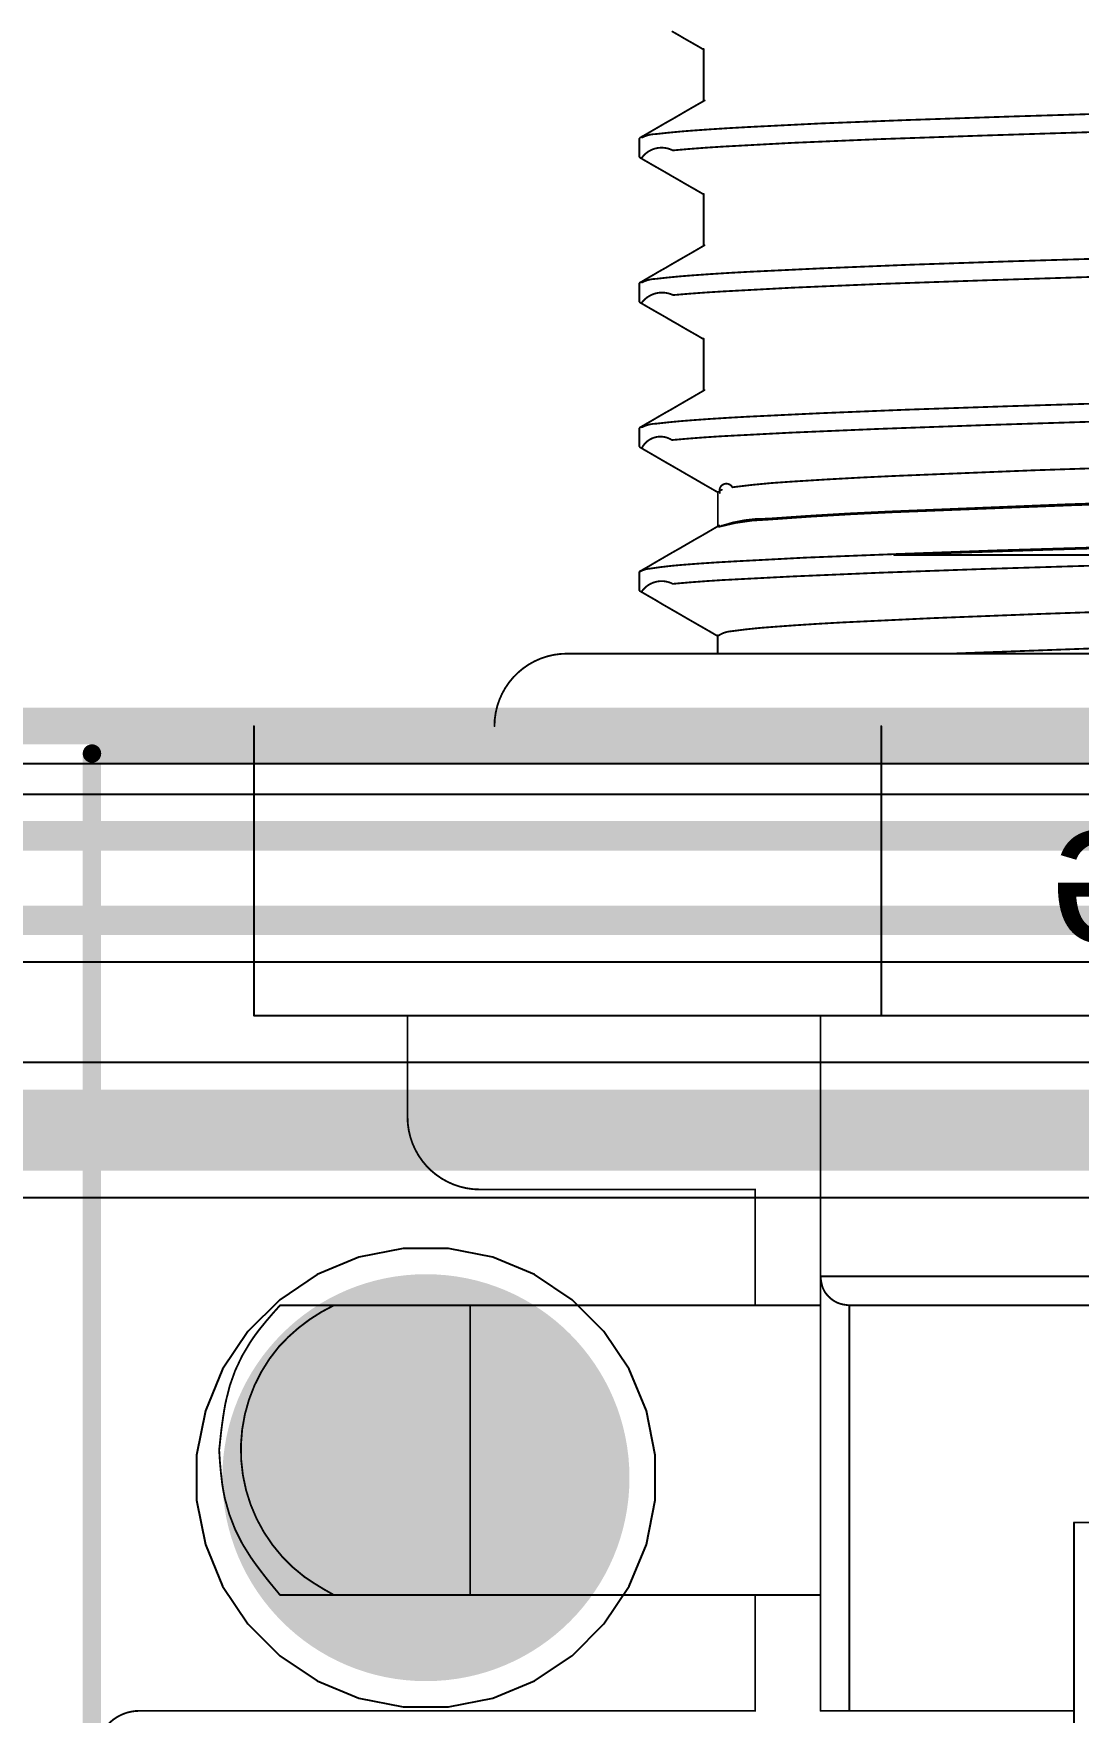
# Model space of a CAD drawing. Header units: inches. Extents: x 90 to 149.8, y 48.7 to 115.2.
# Drawn here: x 108.26 to 115.47, y 92.02 to 103.61 of the extents above; entities that cross this region are included whole.
import ezdxf

# ---------------------------------------------------------------- set-up
doc = ezdxf.new("R2010")
doc.units = ezdxf.units.IN
for name, color, linetype in [('Board_Outline', 56, 'Continuous'), ('Bottom Layer', 5, 'Continuous'), ('Bottom Solder', 6, 'Continuous'), ('Layer 1', 16, 'Continuous'), ('Layer 2', 76, 'Continuous'), ('Mechanical 2', 216, 'Continuous'), ('Pad Holes', 156, 'Continuous'), ('Top Layer', 1, 'Continuous'), ('Top Overlay', 2, 'Continuous'), ('Top Solder', 216, 'Continuous')]:
    doc.layers.add(name, color=color, linetype=linetype)
doc.styles.add('Arial', font='', dxfattribs={"height": 0.2})
doc.styles.get('Arial').set_extended_font_data('Arial')

msp = doc.modelspace()

# ---------------------------------------------------------------- hatches: boundary and pattern name
at = {"layer": 'Bottom Solder'}
h = msp.add_hatch(color=6, dxfattribs=at)
edge = h.paths.add_edge_path()
edge.add_arc((110.966, 93.637), 0.102, 0, 360)
at = {"layer": 'Pad Holes'}
h = msp.add_hatch(color=7, dxfattribs=at)
edge = h.paths.add_edge_path()
edge.add_arc((110.966, 93.637), 1.405, 0, 360)
at = {"layer": 'Top Solder'}
h = msp.add_hatch(color=216, dxfattribs=at)
edge = h.paths.add_edge_path()
edge.add_arc((110.966, 93.637), 0.102, 0, 360)

# ---------------------------------------------------------------- linework, layer by layer
at = {"layer": 'Board_Outline', "const_width": 0.254}
msp.add_lwpolyline([(95.939, 98.827), (140.939, 98.827)], dxfattribs=at)
at = {"layer": 'Bottom Layer'}
for p, q in [((96.198, 98.568), (127.733, 98.568)), ((110.81, 95.219), (110.504, 95.159)), ((111.121, 95.219), (110.81, 95.219)), ((111.427, 95.159), (111.121, 95.219)), ((110.504, 95.159), (110.216, 95.039)), ((111.715, 95.039), (111.427, 95.159)), ((110.216, 95.039), (109.957, 94.866)), ((111.975, 94.866), (111.715, 95.039)), ((109.957, 94.866), (109.736, 94.646)), ((112.195, 94.646), (111.975, 94.866)), ((109.736, 94.646), (109.563, 94.386)), ((112.368, 94.386), (112.195, 94.646)), ((109.563, 94.386), (109.444, 94.098)), ((112.488, 94.098), (112.368, 94.386)), ((109.444, 94.098), (109.383, 93.792)), ((112.548, 93.792), (112.488, 94.098)), ((109.383, 93.792), (109.383, 93.481)), ((112.548, 93.481), (112.548, 93.792)), ((109.383, 93.481), (109.444, 93.175)), ((112.488, 93.175), (112.548, 93.481)), ((109.444, 93.175), (109.563, 92.887)), ((112.368, 92.887), (112.488, 93.175)), ((109.563, 92.887), (109.736, 92.628)), ((112.195, 92.628), (112.368, 92.887)), ((109.736, 92.628), (109.957, 92.407)), ((111.975, 92.407), (112.195, 92.628)), ((109.957, 92.407), (110.216, 92.234)), ((111.715, 92.234), (111.975, 92.407)), ((110.216, 92.234), (110.504, 92.115)), ((111.427, 92.115), (111.715, 92.234)), ((110.504, 92.115), (110.81, 92.054)), ((110.81, 92.054), (111.121, 92.054)), ((111.121, 92.054), (111.427, 92.115))]:
    msp.add_line(p, q, dxfattribs=at)
at = {"layer": 'Layer 1'}
for p, q in [((96.198, 98.568), (128.281, 98.568)), ((121.437, 98.354), (98.298, 98.354)), ((98.518, 97.2), (120.786, 97.2)), ((110.81, 95.219), (110.504, 95.159)), ((111.121, 95.219), (110.81, 95.219)), ((111.427, 95.159), (111.121, 95.219)), ((110.504, 95.159), (110.216, 95.039)), ((111.715, 95.039), (111.427, 95.159)), ((110.216, 95.039), (109.957, 94.866)), ((111.975, 94.866), (111.715, 95.039)), ((109.957, 94.866), (109.736, 94.646)), ((112.195, 94.646), (111.975, 94.866)), ((109.736, 94.646), (109.563, 94.386)), ((112.368, 94.386), (112.195, 94.646)), ((109.563, 94.386), (109.444, 94.098)), ((112.488, 94.098), (112.368, 94.386)), ((109.444, 94.098), (109.383, 93.792)), ((112.548, 93.792), (112.488, 94.098)), ((109.383, 93.792), (109.383, 93.481)), ((112.548, 93.481), (112.548, 93.792)), ((109.383, 93.481), (109.444, 93.175)), ((112.488, 93.175), (112.548, 93.481)), ((109.444, 93.175), (109.563, 92.887)), ((112.368, 92.887), (112.488, 93.175)), ((109.563, 92.887), (109.736, 92.628)), ((112.195, 92.628), (112.368, 92.887)), ((109.736, 92.628), (109.957, 92.407)), ((111.975, 92.407), (112.195, 92.628)), ((109.957, 92.407), (110.216, 92.234)), ((111.715, 92.234), (111.975, 92.407)), ((110.216, 92.234), (110.504, 92.115)), ((111.427, 92.115), (111.715, 92.234)), ((110.504, 92.115), (110.81, 92.054)), ((110.81, 92.054), (111.121, 92.054)), ((111.121, 92.054), (111.427, 92.115))]:
    msp.add_line(p, q, dxfattribs=at)
at = {"layer": 'Layer 1', "const_width": 0.203}
for points in [[(98.298, 98.069), (121.437, 98.069)], [(98.4, 97.485), (120.904, 97.485)]]:
    msp.add_lwpolyline(points, dxfattribs=at)
at = {"layer": 'Layer 2'}
for p, q in [((96.198, 98.568), (140.68, 98.568)), ((126.975, 96.504), (103.009, 96.504)), ((100.726, 95.571), (126.782, 95.571)), ((110.81, 95.219), (110.504, 95.159)), ((111.121, 95.219), (110.81, 95.219)), ((111.427, 95.159), (111.121, 95.219)), ((110.504, 95.159), (110.216, 95.039)), ((111.715, 95.039), (111.427, 95.159)), ((110.216, 95.039), (109.957, 94.866)), ((111.975, 94.866), (111.715, 95.039)), ((109.957, 94.866), (109.736, 94.646)), ((112.195, 94.646), (111.975, 94.866)), ((109.736, 94.646), (109.563, 94.386)), ((112.368, 94.386), (112.195, 94.646)), ((109.563, 94.386), (109.444, 94.098)), ((112.488, 94.098), (112.368, 94.386)), ((109.444, 94.098), (109.383, 93.792)), ((112.548, 93.792), (112.488, 94.098)), ((109.383, 93.792), (109.383, 93.481)), ((112.548, 93.481), (112.548, 93.792)), ((109.383, 93.481), (109.444, 93.175)), ((112.488, 93.175), (112.548, 93.481)), ((109.444, 93.175), (109.563, 92.887)), ((112.368, 92.887), (112.488, 93.175)), ((109.563, 92.887), (109.736, 92.628)), ((112.195, 92.628), (112.368, 92.887)), ((109.736, 92.628), (109.957, 92.407)), ((111.975, 92.407), (112.195, 92.628)), ((109.957, 92.407), (110.216, 92.234)), ((111.715, 92.234), (111.975, 92.407)), ((110.216, 92.234), (110.504, 92.115)), ((111.427, 92.115), (111.715, 92.234)), ((110.504, 92.115), (110.81, 92.054)), ((110.81, 92.054), (111.121, 92.054)), ((111.121, 92.054), (111.427, 92.115))]:
    msp.add_line(p, q, dxfattribs=at)
at = {"layer": 'Layer 2', "const_width": 0.559}
msp.add_lwpolyline([(100.533, 96.037), (126.975, 96.037)], dxfattribs=at)
at = {"layer": 'Mechanical 2', "const_width": 0.0127}
for points in [[(112.663, 103.625), (112.707, 103.6)], [(112.707, 103.6), (112.751, 103.574)], [(112.751, 103.574), (112.795, 103.549)], [(112.795, 103.549), (112.839, 103.524)], [(112.839, 103.524), (112.883, 103.498)], [(112.883, 103.143), (112.883, 103.502)], [(112.712, 103.044), (112.756, 103.07)], [(112.756, 103.07), (112.801, 103.096)], [(112.801, 103.096), (112.89, 103.147)], [(115.005, 103.036), (115.792, 103.06)], [(112.489, 102.915), (112.533, 102.941)], [(112.533, 102.941), (112.578, 102.967)], [(112.578, 102.967), (112.622, 102.993)], [(112.622, 102.993), (112.667, 103.018)], [(112.667, 103.018), (112.712, 103.044)], [(113.186, 102.963), (113.687, 102.988)], [(113.687, 102.988), (114.298, 103.012)], [(114.298, 103.012), (115.005, 103.036)], [(112.439, 102.758), (112.439, 102.883)], [(112.444, 102.89), (112.489, 102.915)], [(113.011, 102.828), (113.493, 102.854)], [(113.493, 102.854), (114.103, 102.88)], [(114.103, 102.88), (114.827, 102.905)], [(114.827, 102.905), (115.644, 102.931)], [(112.443, 102.752), (112.531, 102.701)], [(112.531, 102.701), (112.575, 102.676)], [(112.575, 102.676), (112.619, 102.651)], [(112.619, 102.651), (112.663, 102.625)], [(112.663, 102.625), (112.707, 102.6)], [(112.707, 102.6), (112.751, 102.574)], [(112.751, 102.574), (112.795, 102.549)], [(112.795, 102.549), (112.839, 102.524)], [(112.839, 102.524), (112.883, 102.498)], [(112.883, 102.143), (112.883, 102.502)], [(112.8, 102.095), (112.889, 102.147)], [(112.622, 101.992), (112.666, 102.018)], [(112.666, 102.018), (112.711, 102.044)], [(112.711, 102.044), (112.756, 102.07)], [(112.756, 102.07), (112.8, 102.095)], [(113.683, 101.987), (114.294, 102.012)], [(114.294, 102.012), (115.001, 102.036)], [(115.001, 102.036), (115.788, 102.06)], [(112.444, 101.889), (112.488, 101.915)], [(112.488, 101.915), (112.533, 101.941)], [(112.533, 101.941), (112.577, 101.967)], [(112.577, 101.967), (112.622, 101.992)], [(113.182, 101.963), (113.683, 101.987)], [(114.106, 101.88), (114.829, 101.905)], [(114.829, 101.905), (115.646, 101.931)], [(112.439, 101.758), (112.439, 101.883)], [(113.013, 101.828), (113.495, 101.854)], [(113.495, 101.854), (114.106, 101.88)], [(112.443, 101.752), (112.531, 101.701)], [(112.531, 101.701), (112.575, 101.676)], [(112.575, 101.676), (112.619, 101.651)], [(112.619, 101.651), (112.663, 101.625)], [(112.663, 101.625), (112.707, 101.6)], [(112.707, 101.6), (112.751, 101.574)], [(112.751, 101.574), (112.795, 101.549)], [(112.795, 101.549), (112.839, 101.524)], [(112.839, 101.524), (112.883, 101.498)], [(112.883, 101.143), (112.883, 101.502)], [(112.755, 101.069), (112.8, 101.095)], [(112.8, 101.095), (112.889, 101.147)], [(112.532, 100.94), (112.576, 100.966)], [(112.576, 100.966), (112.621, 100.992)], [(112.621, 100.992), (112.666, 101.017)], [(112.666, 101.017), (112.71, 101.043)], [(112.71, 101.043), (112.755, 101.069)], [(113.182, 100.963), (113.683, 100.987)], [(113.683, 100.987), (114.294, 101.012)], [(114.294, 101.012), (115.001, 101.036)], [(115.001, 101.036), (115.788, 101.06)], [(112.439, 100.758), (112.439, 100.883)], [(112.442, 100.888), (112.487, 100.914)], [(112.487, 100.914), (112.532, 100.94)], [(113.003, 100.828), (113.483, 100.853)], [(113.483, 100.853), (114.094, 100.879)], [(114.094, 100.879), (114.818, 100.905)], [(114.818, 100.905), (115.637, 100.931)], [(112.445, 100.751), (112.552, 100.689)], [(112.552, 100.689), (112.605, 100.658)], [(112.605, 100.658), (112.659, 100.627)], [(112.659, 100.627), (112.713, 100.596)], [(115.16, 100.593), (116.317, 100.632)], [(112.713, 100.596), (112.766, 100.565)], [(112.766, 100.565), (112.82, 100.534)], [(112.82, 100.534), (112.873, 100.503)], [(112.873, 100.503), (112.927, 100.472)], [(114.2, 100.554), (115.16, 100.593)], [(112.927, 100.472), (112.981, 100.441)], [(112.981, 100.206), (112.981, 100.445)], [(112.995, 100.452), (113.009, 100.459)], [(115.391, 100.358), (116.913, 100.407)], [(115.43, 100.352), (116.976, 100.402)], [(114.158, 100.308), (115.391, 100.358)], [(114.175, 100.303), (115.43, 100.352)], [(112.881, 100.148), (112.99, 100.212)], [(112.661, 100.022), (112.716, 100.053)], [(112.716, 100.053), (112.771, 100.085)], [(112.771, 100.085), (112.826, 100.117)], [(112.826, 100.117), (112.881, 100.148)], [(114.196, 100.014), (114.912, 100.04)], [(114.912, 100.04), (115.715, 100.064)], [(114.914, 100.033), (115.306, 100.046)], [(115.306, 100.046), (115.717, 100.058)], [(112.442, 99.895), (112.497, 99.926)], [(112.497, 99.926), (112.551, 99.958)], [(112.551, 99.958), (112.606, 99.99)], [(112.606, 99.99), (112.661, 100.022)], [(113.093, 99.964), (113.585, 99.99)], [(113.585, 99.99), (114.196, 100.014)], [(114.198, 100.008), (114.544, 100.021)], [(114.199, 100.008), (118.437, 100.008)], [(114.544, 100.021), (114.914, 100.033)], [(114.826, 99.912), (115.644, 99.937)], [(112.439, 99.764), (112.439, 99.89)], [(113.011, 99.835), (113.492, 99.86)], [(113.492, 99.86), (114.103, 99.886)], [(114.103, 99.886), (114.826, 99.912)], [(112.443, 99.759), (112.551, 99.697)], [(112.551, 99.697), (112.604, 99.665)], [(112.604, 99.665), (112.658, 99.634)], [(112.658, 99.634), (112.712, 99.603)], [(112.712, 99.603), (112.765, 99.572)], [(114.459, 99.572), (115.228, 99.602)], [(115.228, 99.602), (116.111, 99.632)], [(112.765, 99.572), (112.819, 99.541)], [(112.819, 99.541), (112.873, 99.51)], [(112.873, 99.51), (112.927, 99.479)], [(112.927, 99.479), (112.98, 99.448)], [(113.83, 99.542), (114.459, 99.572)], [(112.98, 99.327), (112.98, 99.454)], [(114.586, 99.327), (115.591, 99.364)], [(111.939, 99.327), (124.939, 99.327)], [(109.779, 96.827), (109.779, 98.827)], [(114.109, 96.827), (114.109, 98.827)], [(109.779, 96.827), (127.099, 96.827)], [(110.839, 96.127), (110.839, 96.827)], [(113.689, 92.027), (113.689, 96.827)], [(111.339, 95.627), (113.239, 95.627)], [(113.239, 94.827), (113.239, 95.627)], [(113.689, 95.027), (123.189, 95.027)], [(109.959, 94.827), (109.985, 94.827)], [(109.985, 94.827), (110.014, 94.827)], [(110.014, 94.827), (110.049, 94.827)], [(110.049, 94.827), (110.331, 94.827)], [(110.331, 94.827), (113.689, 94.827)], [(111.271, 92.827), (111.271, 94.827)], [(113.889, 94.827), (122.989, 94.827)], [(113.889, 92.027), (113.889, 94.827)], [(109.539, 93.827), (109.551, 93.94)], [(115.439, 93.327), (121.439, 93.327)], [(115.439, 88.827), (115.439, 93.327)], [(109.889, 92.912), (109.959, 92.827)], [(109.959, 92.827), (109.967, 92.827)], [(109.967, 92.827), (109.985, 92.827)], [(109.985, 92.827), (110.049, 92.827)], [(110.049, 92.827), (110.089, 92.827)], [(110.089, 92.827), (110.133, 92.827)], [(110.133, 92.827), (110.18, 92.827)], [(110.18, 92.827), (110.229, 92.827)], [(110.229, 92.827), (110.331, 92.827)], [(110.331, 92.827), (113.689, 92.827)], [(113.239, 92.027), (113.239, 92.827)], [(108.989, 92.027), (113.239, 92.027)], [(113.689, 92.027), (115.439, 92.027)]]:
    msp.add_lwpolyline(points, dxfattribs=at)
at = {"layer": 'Mechanical 2', "const_width": 0.00635}
for points in [[(112.704, 103.6, 1), (112.71, 103.6, 1)], [(112.704, 103.6, 1), (112.71, 103.6, 1)], [(112.748, 103.574, 1), (112.754, 103.574, 1)], [(112.748, 103.574, 1), (112.754, 103.574, 1)], [(112.792, 103.549, 1), (112.798, 103.549, 1)], [(112.792, 103.549, 1), (112.798, 103.549, 1)], [(112.836, 103.524, 1), (112.842, 103.524, 1)], [(112.836, 103.524, 1), (112.842, 103.524, 1)], [(112.879, 103.502, 1), (112.886, 103.502, 1)], [(112.879, 103.498, 1), (112.886, 103.498, 1)], [(112.753, 103.07, 1), (112.759, 103.07, 1)], [(112.753, 103.07, 1), (112.759, 103.07, 1)], [(112.798, 103.096, 1), (112.804, 103.096, 1)], [(112.798, 103.096, 1), (112.804, 103.096, 1)], [(112.879, 103.143, 1), (112.886, 103.143, 1)], [(112.887, 103.147, 1), (112.893, 103.147, 1)], [(112.53, 102.941, 1), (112.537, 102.941, 1)], [(112.53, 102.941, 1), (112.537, 102.941, 1)], [(112.575, 102.967, 1), (112.581, 102.967, 1)], [(112.575, 102.967, 1), (112.581, 102.967, 1)], [(112.619, 102.993, 1), (112.626, 102.993, 1)], [(112.619, 102.993, 1), (112.626, 102.993, 1)], [(112.664, 103.018, 1), (112.67, 103.018, 1)], [(112.664, 103.018, 1), (112.67, 103.018, 1)], [(112.708, 103.044, 1), (112.715, 103.044, 1)], [(112.708, 103.044, 1), (112.715, 103.044, 1)], [(112.805, 102.939, 1), (112.811, 102.939, 1)], [(112.805, 102.939, 1), (112.811, 102.939, 1)], [(113.183, 102.963, 1), (113.19, 102.963, 1)], [(113.183, 102.963, 1), (113.19, 102.963, 1)], [(113.684, 102.988, 1), (113.691, 102.988, 1)], [(113.684, 102.988, 1), (113.691, 102.988, 1)], [(114.295, 103.012, 1), (114.302, 103.012, 1)], [(114.295, 103.012, 1), (114.302, 103.012, 1)], [(115.002, 103.036, 1), (115.008, 103.036, 1)], [(115.002, 103.036, 1), (115.008, 103.036, 1)], [(112.436, 102.883, 1), (112.442, 102.883, 1)], [(112.441, 102.89, 1), (112.447, 102.89, 1)], [(112.454, 102.891, 1), (112.461, 102.891, 1)], [(112.486, 102.915, 1), (112.492, 102.915, 1)], [(112.486, 102.915, 1), (112.492, 102.915, 1)], [(112.553, 102.915, 1), (112.559, 102.915, 1)], [(112.553, 102.915, 1), (112.559, 102.915, 1)], [(113.008, 102.828, 1), (113.014, 102.828, 1)], [(113.008, 102.828, 1), (113.014, 102.828, 1)], [(113.49, 102.854, 1), (113.496, 102.854, 1)], [(113.49, 102.854, 1), (113.496, 102.854, 1)], [(114.1, 102.88, 1), (114.106, 102.88, 1)], [(114.1, 102.88, 1), (114.106, 102.88, 1)], [(114.824, 102.905, 1), (114.83, 102.905, 1)], [(114.824, 102.905, 1), (114.83, 102.905, 1)], [(112.436, 102.758, 1), (112.442, 102.758, 1)], [(112.44, 102.752, 1), (112.447, 102.752, 1)], [(112.453, 102.751, 1), (112.46, 102.751, 1)], [(112.667, 102.802, 1), (112.673, 102.802, 1)], [(112.667, 102.802, 1), (112.673, 102.802, 1)], [(112.528, 102.701, 1), (112.534, 102.701, 1)], [(112.528, 102.701, 1), (112.534, 102.701, 1)], [(112.572, 102.676, 1), (112.578, 102.676, 1)], [(112.572, 102.676, 1), (112.578, 102.676, 1)], [(112.616, 102.651, 1), (112.622, 102.651, 1)], [(112.616, 102.651, 1), (112.622, 102.651, 1)], [(112.66, 102.625, 1), (112.666, 102.625, 1)], [(112.66, 102.625, 1), (112.666, 102.625, 1)], [(112.704, 102.6, 1), (112.71, 102.6, 1)], [(112.704, 102.6, 1), (112.71, 102.6, 1)], [(112.748, 102.574, 1), (112.754, 102.574, 1)], [(112.748, 102.574, 1), (112.754, 102.574, 1)], [(112.792, 102.549, 1), (112.798, 102.549, 1)], [(112.792, 102.549, 1), (112.798, 102.549, 1)], [(112.835, 102.524, 1), (112.842, 102.524, 1)], [(112.835, 102.524, 1), (112.842, 102.524, 1)], [(112.879, 102.502, 1), (112.886, 102.502, 1)], [(112.879, 102.498, 1), (112.886, 102.498, 1)], [(112.879, 102.143, 1), (112.886, 102.143, 1)], [(112.886, 102.147, 1), (112.892, 102.147, 1)], [(112.663, 102.018, 1), (112.67, 102.018, 1)], [(112.663, 102.018, 1), (112.67, 102.018, 1)], [(112.708, 102.044, 1), (112.714, 102.044, 1)], [(112.708, 102.044, 1), (112.714, 102.044, 1)], [(112.752, 102.07, 1), (112.759, 102.07, 1)], [(112.752, 102.07, 1), (112.759, 102.07, 1)], [(112.797, 102.095, 1), (112.803, 102.095, 1)], [(112.797, 102.095, 1), (112.803, 102.095, 1)], [(114.291, 102.012, 1), (114.297, 102.012, 1)], [(114.291, 102.012, 1), (114.297, 102.012, 1)], [(114.998, 102.036, 1), (115.004, 102.036, 1)], [(114.998, 102.036, 1), (115.004, 102.036, 1)], [(112.485, 101.915, 1), (112.491, 101.915, 1)], [(112.485, 101.915, 1), (112.491, 101.915, 1)], [(112.53, 101.941, 1), (112.536, 101.941, 1)], [(112.53, 101.941, 1), (112.536, 101.941, 1)], [(112.55, 101.915, 1), (112.557, 101.915, 1)], [(112.55, 101.915, 1), (112.557, 101.915, 1)], [(112.574, 101.967, 1), (112.58, 101.967, 1)], [(112.574, 101.967, 1), (112.58, 101.967, 1)], [(112.619, 101.992, 1), (112.625, 101.992, 1)], [(112.619, 101.992, 1), (112.625, 101.992, 1)], [(112.801, 101.939, 1), (112.807, 101.939, 1)], [(112.801, 101.939, 1), (112.807, 101.939, 1)], [(113.179, 101.963, 1), (113.185, 101.963, 1)], [(113.179, 101.963, 1), (113.185, 101.963, 1)], [(113.68, 101.987, 1), (113.686, 101.987, 1)], [(113.68, 101.987, 1), (113.686, 101.987, 1)], [(114.826, 101.905, 1), (114.832, 101.905, 1)], [(114.826, 101.905, 1), (114.832, 101.905, 1)], [(112.436, 101.883, 1), (112.442, 101.883, 1)], [(112.44, 101.889, 1), (112.447, 101.889, 1)], [(112.454, 101.89, 1), (112.46, 101.89, 1)], [(112.669, 101.803, 1), (112.675, 101.803, 1)], [(112.669, 101.803, 1), (112.675, 101.803, 1)], [(113.01, 101.828, 1), (113.016, 101.828, 1)], [(113.01, 101.828, 1), (113.016, 101.828, 1)], [(113.492, 101.854, 1), (113.498, 101.854, 1)], [(113.492, 101.854, 1), (113.498, 101.854, 1)], [(114.103, 101.88, 1), (114.109, 101.88, 1)], [(114.103, 101.88, 1), (114.109, 101.88, 1)], [(112.436, 101.758, 1), (112.442, 101.758, 1)], [(112.44, 101.752, 1), (112.446, 101.752, 1)], [(112.453, 101.751, 1), (112.459, 101.751, 1)], [(112.528, 101.701, 1), (112.534, 101.701, 1)], [(112.528, 101.701, 1), (112.534, 101.701, 1)], [(112.572, 101.676, 1), (112.578, 101.676, 1)], [(112.572, 101.676, 1), (112.578, 101.676, 1)], [(112.616, 101.651, 1), (112.622, 101.651, 1)], [(112.616, 101.651, 1), (112.622, 101.651, 1)], [(112.66, 101.625, 1), (112.666, 101.625, 1)], [(112.66, 101.625, 1), (112.666, 101.625, 1)], [(112.704, 101.6, 1), (112.71, 101.6, 1)], [(112.704, 101.6, 1), (112.71, 101.6, 1)], [(112.748, 101.574, 1), (112.754, 101.574, 1)], [(112.748, 101.574, 1), (112.754, 101.574, 1)], [(112.791, 101.549, 1), (112.798, 101.549, 1)], [(112.791, 101.549, 1), (112.798, 101.549, 1)], [(112.835, 101.524, 1), (112.842, 101.524, 1)], [(112.835, 101.524, 1), (112.842, 101.524, 1)], [(112.879, 101.502, 1), (112.886, 101.502, 1)], [(112.879, 101.498, 1), (112.886, 101.498, 1)], [(112.797, 101.095, 1), (112.803, 101.095, 1)], [(112.797, 101.095, 1), (112.803, 101.095, 1)], [(112.879, 101.143, 1), (112.886, 101.143, 1)], [(112.886, 101.147, 1), (112.892, 101.147, 1)], [(112.573, 100.966, 1), (112.579, 100.966, 1)], [(112.573, 100.966, 1), (112.579, 100.966, 1)], [(112.618, 100.992, 1), (112.624, 100.992, 1)], [(112.618, 100.992, 1), (112.624, 100.992, 1)], [(112.663, 101.017, 1), (112.669, 101.017, 1)], [(112.663, 101.017, 1), (112.669, 101.017, 1)], [(112.707, 101.043, 1), (112.714, 101.043, 1)], [(112.707, 101.043, 1), (112.714, 101.043, 1)], [(112.752, 101.069, 1), (112.758, 101.069, 1)], [(112.752, 101.069, 1), (112.758, 101.069, 1)], [(113.68, 100.987, 1), (113.686, 100.987, 1)], [(113.68, 100.987, 1), (113.686, 100.987, 1)], [(114.291, 101.012, 1), (114.297, 101.012, 1)], [(114.291, 101.012, 1), (114.297, 101.012, 1)], [(114.998, 101.036, 1), (115.005, 101.036, 1)], [(114.998, 101.036, 1), (115.005, 101.036, 1)], [(112.436, 100.883, 1), (112.442, 100.883, 1)], [(112.439, 100.888, 1), (112.445, 100.888, 1)], [(112.454, 100.89, 1), (112.46, 100.89, 1)], [(112.484, 100.914, 1), (112.49, 100.914, 1)], [(112.484, 100.914, 1), (112.49, 100.914, 1)], [(112.528, 100.94, 1), (112.535, 100.94, 1)], [(112.528, 100.94, 1), (112.535, 100.94, 1)], [(112.551, 100.915, 1), (112.557, 100.915, 1)], [(112.551, 100.915, 1), (112.557, 100.915, 1)], [(112.801, 100.939, 1), (112.808, 100.939, 1)], [(112.801, 100.939, 1), (112.808, 100.939, 1)], [(113.179, 100.963, 1), (113.186, 100.963, 1)], [(113.179, 100.963, 1), (113.186, 100.963, 1)], [(113.48, 100.853, 1), (113.487, 100.853, 1)], [(113.48, 100.853, 1), (113.487, 100.853, 1)], [(114.091, 100.879, 1), (114.097, 100.879, 1)], [(114.091, 100.879, 1), (114.097, 100.879, 1)], [(114.815, 100.905, 1), (114.821, 100.905, 1)], [(114.815, 100.905, 1), (114.821, 100.905, 1)], [(112.436, 100.758, 1), (112.442, 100.758, 1)], [(112.441, 100.751, 1), (112.448, 100.751, 1)], [(112.455, 100.75, 1), (112.461, 100.75, 1)], [(112.661, 100.802, 1), (112.667, 100.802, 1)], [(112.661, 100.802, 1), (112.667, 100.802, 1)], [(113, 100.828, 1), (113.006, 100.828, 1)], [(113, 100.828, 1), (113.006, 100.828, 1)], [(112.549, 100.689, 1), (112.555, 100.689, 1)], [(112.549, 100.689, 1), (112.555, 100.689, 1)], [(112.602, 100.658, 1), (112.609, 100.658, 1)], [(112.602, 100.658, 1), (112.609, 100.658, 1)], [(112.656, 100.627, 1), (112.662, 100.627, 1)], [(112.656, 100.627, 1), (112.662, 100.627, 1)], [(112.709, 100.596, 1), (112.716, 100.596, 1)], [(112.709, 100.596, 1), (112.716, 100.596, 1)], [(112.763, 100.565, 1), (112.769, 100.565, 1)], [(112.763, 100.565, 1), (112.769, 100.565, 1)], [(112.817, 100.534, 1), (112.823, 100.534, 1)], [(112.817, 100.534, 1), (112.823, 100.534, 1)], [(112.87, 100.503, 1), (112.877, 100.503, 1)], [(112.87, 100.503, 1), (112.877, 100.503, 1)], [(113.489, 100.515, 1), (113.496, 100.515, 1)], [(113.489, 100.515, 1), (113.496, 100.515, 1)], [(114.197, 100.554, 1), (114.203, 100.554, 1)], [(114.197, 100.554, 1), (114.203, 100.554, 1)], [(115.157, 100.593, 1), (115.163, 100.593, 1)], [(115.157, 100.593, 1), (115.163, 100.593, 1)], [(112.924, 100.472, 1), (112.93, 100.472, 1)], [(112.924, 100.472, 1), (112.93, 100.472, 1)], [(112.978, 100.445, 1), (112.984, 100.445, 1)], [(112.978, 100.441, 1), (112.984, 100.441, 1)], [(112.991, 100.437, 1), (112.998, 100.437, 1)], [(112.992, 100.452, 1), (112.998, 100.452, 1)], [(113.006, 100.459, 1), (113.012, 100.459, 1)], [(113.077, 100.476, 1), (113.084, 100.476, 1)], [(113.077, 100.476, 1), (113.084, 100.476, 1)], [(114.155, 100.308, 1), (114.161, 100.308, 1)], [(114.155, 100.308, 1), (114.161, 100.308, 1)], [(114.172, 100.303, 1), (114.178, 100.303, 1)], [(114.172, 100.303, 1), (114.178, 100.303, 1)], [(115.388, 100.358, 1), (115.394, 100.358, 1)], [(115.388, 100.358, 1), (115.394, 100.358, 1)], [(115.427, 100.352, 1), (115.433, 100.352, 1)], [(115.427, 100.352, 1), (115.433, 100.352, 1)], [(112.978, 100.206, 1), (112.984, 100.206, 1)], [(112.985, 100.203, 1), (112.991, 100.203, 1)], [(112.987, 100.212, 1), (112.994, 100.212, 1)], [(113.004, 100.21, 1), (113.011, 100.21, 1)], [(113.326, 100.259, 1), (113.333, 100.259, 1)], [(113.326, 100.259, 1), (113.333, 100.259, 1)], [(113.33, 100.253, 1), (113.336, 100.253, 1)], [(113.33, 100.253, 1), (113.336, 100.253, 1)], [(112.713, 100.053, 1), (112.719, 100.053, 1)], [(112.713, 100.053, 1), (112.719, 100.053, 1)], [(112.768, 100.085, 1), (112.774, 100.085, 1)], [(112.768, 100.085, 1), (112.774, 100.085, 1)], [(112.823, 100.117, 1), (112.829, 100.117, 1)], [(112.823, 100.117, 1), (112.829, 100.117, 1)], [(112.878, 100.148, 1), (112.884, 100.148, 1)], [(112.878, 100.148, 1), (112.884, 100.148, 1)], [(114.909, 100.04, 1), (114.915, 100.04, 1)], [(114.909, 100.04, 1), (114.915, 100.04, 1)], [(115.303, 100.046, 1), (115.309, 100.046, 1)], [(115.303, 100.046, 1), (115.309, 100.046, 1)], [(112.493, 99.926, 1), (112.5, 99.926, 1)], [(112.493, 99.926, 1), (112.5, 99.926, 1)], [(112.548, 99.958, 1), (112.555, 99.958, 1)], [(112.548, 99.958, 1), (112.555, 99.958, 1)], [(112.603, 99.99, 1), (112.61, 99.99, 1)], [(112.603, 99.99, 1), (112.61, 99.99, 1)], [(112.658, 100.022, 1), (112.664, 100.022, 1)], [(112.658, 100.022, 1), (112.664, 100.022, 1)], [(112.73, 99.94, 1), (112.736, 99.94, 1)], [(112.73, 99.94, 1), (112.736, 99.94, 1)], [(113.09, 99.964, 1), (113.096, 99.964, 1)], [(113.09, 99.964, 1), (113.096, 99.964, 1)], [(113.582, 99.99, 1), (113.588, 99.99, 1)], [(113.582, 99.99, 1), (113.588, 99.99, 1)], [(114.193, 100.014, 1), (114.2, 100.014, 1)], [(114.193, 100.014, 1), (114.2, 100.014, 1)], [(114.195, 100.008, 1), (114.202, 100.008, 1)], [(114.195, 100.008, 1), (114.202, 100.008, 1)], [(114.541, 100.021, 1), (114.547, 100.021, 1)], [(114.541, 100.021, 1), (114.547, 100.021, 1)], [(114.911, 100.033, 1), (114.917, 100.033, 1)], [(114.911, 100.033, 1), (114.917, 100.033, 1)], [(112.436, 99.89, 1), (112.442, 99.89, 1)], [(112.436, 99.89, 1), (112.442, 99.89, 1)], [(112.439, 99.895, 1), (112.445, 99.895, 1)], [(112.509, 99.914, 1), (112.515, 99.914, 1)], [(112.509, 99.914, 1), (112.515, 99.914, 1)], [(112.667, 99.809, 1), (112.673, 99.809, 1)], [(112.667, 99.809, 1), (112.673, 99.809, 1)], [(113.008, 99.835, 1), (113.014, 99.835, 1)], [(113.008, 99.835, 1), (113.014, 99.835, 1)], [(113.489, 99.86, 1), (113.496, 99.86, 1)], [(113.489, 99.86, 1), (113.496, 99.86, 1)], [(114.1, 99.886, 1), (114.106, 99.886, 1)], [(114.1, 99.886, 1), (114.106, 99.886, 1)], [(114.823, 99.912, 1), (114.83, 99.912, 1)], [(114.823, 99.912, 1), (114.83, 99.912, 1)], [(112.436, 99.764, 1), (112.442, 99.764, 1)], [(112.44, 99.759, 1), (112.446, 99.759, 1)], [(112.453, 99.757, 1), (112.46, 99.757, 1)], [(112.547, 99.697, 1), (112.554, 99.697, 1)], [(112.547, 99.697, 1), (112.554, 99.697, 1)], [(112.601, 99.665, 1), (112.607, 99.665, 1)], [(112.601, 99.665, 1), (112.607, 99.665, 1)], [(112.655, 99.634, 1), (112.661, 99.634, 1)], [(112.655, 99.634, 1), (112.661, 99.634, 1)], [(112.709, 99.603, 1), (112.715, 99.603, 1)], [(112.709, 99.603, 1), (112.715, 99.603, 1)], [(115.225, 99.602, 1), (115.231, 99.602, 1)], [(115.225, 99.602, 1), (115.231, 99.602, 1)], [(112.762, 99.572, 1), (112.769, 99.572, 1)], [(112.762, 99.572, 1), (112.769, 99.572, 1)], [(112.816, 99.541, 1), (112.822, 99.541, 1)], [(112.816, 99.541, 1), (112.822, 99.541, 1)], [(112.87, 99.51, 1), (112.876, 99.51, 1)], [(112.87, 99.51, 1), (112.876, 99.51, 1)], [(112.923, 99.479, 1), (112.93, 99.479, 1)], [(112.923, 99.479, 1), (112.93, 99.479, 1)], [(113.073, 99.482, 1), (113.079, 99.482, 1)], [(113.073, 99.482, 1), (113.079, 99.482, 1)], [(113.361, 99.512, 1), (113.368, 99.512, 1)], [(113.361, 99.512, 1), (113.368, 99.512, 1)], [(113.826, 99.542, 1), (113.833, 99.542, 1)], [(113.826, 99.542, 1), (113.833, 99.542, 1)], [(114.456, 99.572, 1), (114.462, 99.572, 1)], [(114.456, 99.572, 1), (114.462, 99.572, 1)], [(112.977, 99.454, 1), (112.984, 99.454, 1)], [(112.977, 99.448, 1), (112.984, 99.448, 1)], [(112.983, 99.452, 1), (112.99, 99.452, 1)], [(111.936, 99.327, 1), (111.942, 99.327, 1)], [(111.936, 99.327, 1), (111.942, 99.327, 1)], [(112.977, 99.327, 1), (112.984, 99.327, 1)], [(114.582, 99.327, 1), (114.589, 99.327, 1)], [(109.776, 98.827, 1), (109.782, 98.827, 1)], [(111.436, 98.827, 1), (111.442, 98.827, 1)], [(114.106, 98.827, 1), (114.112, 98.827, 1)], [(109.776, 96.827, 1), (109.782, 96.827, 1)], [(109.776, 96.827, 1), (109.782, 96.827, 1)], [(110.836, 96.827, 1), (110.842, 96.827, 1)], [(113.686, 96.827, 1), (113.692, 96.827, 1)], [(114.106, 96.827, 1), (114.112, 96.827, 1)], [(110.836, 96.127, 1), (110.842, 96.127, 1)], [(110.836, 96.127, 1), (110.842, 96.127, 1)], [(111.336, 95.627, 1), (111.342, 95.627, 1)], [(111.336, 95.627, 1), (111.342, 95.627, 1)], [(113.236, 95.627, 1), (113.242, 95.627, 1)], [(113.236, 95.627, 1), (113.242, 95.627, 1)], [(113.686, 95.027, 1), (113.692, 95.027, 1)], [(113.686, 95.027, 1), (113.692, 95.027, 1)], [(113.697, 94.962, 1), (113.704, 94.962, 1)], [(113.697, 94.962, 1), (113.704, 94.962, 1)], [(109.956, 94.827, 1), (109.962, 94.827, 1)], [(109.956, 94.827, 1), (109.962, 94.827, 1)], [(109.982, 94.827, 1), (109.988, 94.827, 1)], [(109.982, 94.827, 1), (109.988, 94.827, 1)], [(110.011, 94.827, 1), (110.017, 94.827, 1)], [(110.011, 94.827, 1), (110.017, 94.827, 1)], [(110.046, 94.827, 1), (110.052, 94.827, 1)], [(110.046, 94.827, 1), (110.052, 94.827, 1)], [(110.328, 94.827, 1), (110.334, 94.827, 1)], [(110.328, 94.827, 1), (110.334, 94.827, 1)], [(110.328, 94.827, 1), (110.334, 94.827, 1)], [(111.268, 94.827, 1), (111.274, 94.827, 1)], [(113.236, 94.827, 1), (113.242, 94.827, 1)], [(113.686, 94.827, 1), (113.692, 94.827, 1)], [(113.709, 94.933, 1), (113.715, 94.933, 1)], [(113.709, 94.933, 1), (113.715, 94.933, 1)], [(113.726, 94.906, 1), (113.733, 94.906, 1)], [(113.726, 94.906, 1), (113.733, 94.906, 1)], [(113.748, 94.882, 1), (113.754, 94.882, 1)], [(113.748, 94.882, 1), (113.754, 94.882, 1)], [(113.798, 94.847, 1), (113.805, 94.847, 1)], [(113.798, 94.847, 1), (113.805, 94.847, 1)], [(113.856, 94.831, 1), (113.862, 94.831, 1)], [(113.856, 94.831, 1), (113.862, 94.831, 1)], [(113.886, 94.827, 1), (113.892, 94.827, 1)], [(113.886, 94.827, 1), (113.892, 94.827, 1)], [(113.886, 94.827, 1), (113.892, 94.827, 1)], [(109.815, 94.662, 1), (109.821, 94.662, 1)], [(109.815, 94.662, 1), (109.821, 94.662, 1)], [(109.751, 94.573, 1), (109.757, 94.573, 1)], [(109.751, 94.573, 1), (109.757, 94.573, 1)], [(109.947, 94.54, 1), (109.954, 94.54, 1)], [(109.947, 94.54, 1), (109.954, 94.54, 1)], [(109.582, 94.164, 1), (109.589, 94.164, 1)], [(109.582, 94.164, 1), (109.589, 94.164, 1)], [(109.562, 94.053, 1), (109.569, 94.053, 1)], [(109.562, 94.053, 1), (109.569, 94.053, 1)], [(109.548, 93.94, 1), (109.554, 93.94, 1)], [(109.548, 93.94, 1), (109.554, 93.94, 1)], [(109.536, 93.827, 1), (109.542, 93.827, 1)], [(109.536, 93.827, 1), (109.542, 93.827, 1)], [(109.556, 93.602, 1), (109.562, 93.602, 1)], [(109.556, 93.602, 1), (109.562, 93.602, 1)], [(109.576, 93.491, 1), (109.582, 93.491, 1)], [(109.576, 93.491, 1), (109.582, 93.491, 1)], [(115.436, 93.327, 1), (115.442, 93.327, 1)], [(115.436, 93.327, 1), (115.442, 93.327, 1)], [(109.755, 93.086, 1), (109.761, 93.086, 1)], [(109.755, 93.086, 1), (109.761, 93.086, 1)], [(109.818, 92.998, 1), (109.825, 92.998, 1)], [(109.818, 92.998, 1), (109.825, 92.998, 1)], [(109.886, 92.912, 1), (109.893, 92.912, 1)], [(109.886, 92.912, 1), (109.893, 92.912, 1)], [(110.125, 92.951, 1), (110.132, 92.951, 1)], [(110.125, 92.951, 1), (110.132, 92.951, 1)], [(109.956, 92.827, 1), (109.962, 92.827, 1)], [(109.956, 92.827, 1), (109.962, 92.827, 1)], [(109.964, 92.827, 1), (109.971, 92.827, 1)], [(109.964, 92.827, 1), (109.971, 92.827, 1)], [(109.982, 92.827, 1), (109.988, 92.827, 1)], [(109.982, 92.827, 1), (109.988, 92.827, 1)], [(110.046, 92.827, 1), (110.053, 92.827, 1)], [(110.046, 92.827, 1), (110.053, 92.827, 1)], [(110.086, 92.827, 1), (110.093, 92.827, 1)], [(110.086, 92.827, 1), (110.093, 92.827, 1)], [(110.13, 92.827, 1), (110.137, 92.827, 1)], [(110.13, 92.827, 1), (110.137, 92.827, 1)], [(110.177, 92.827, 1), (110.183, 92.827, 1)], [(110.177, 92.827, 1), (110.183, 92.827, 1)], [(110.226, 92.827, 1), (110.232, 92.827, 1)], [(110.226, 92.827, 1), (110.232, 92.827, 1)], [(110.328, 92.827, 1), (110.334, 92.827, 1)], [(110.328, 92.827, 1), (110.334, 92.827, 1)], [(110.328, 92.827, 1), (110.334, 92.827, 1)], [(111.268, 92.827, 1), (111.274, 92.827, 1)], [(113.236, 92.827, 1), (113.242, 92.827, 1)], [(113.686, 92.827, 1), (113.692, 92.827, 1)], [(108.986, 92.027, 1), (108.992, 92.027, 1)], [(108.986, 92.027, 1), (108.992, 92.027, 1)], [(113.236, 92.027, 1), (113.242, 92.027, 1)], [(113.236, 92.027, 1), (113.242, 92.027, 1)], [(113.686, 92.027, 1), (113.692, 92.027, 1)], [(113.686, 92.027, 1), (113.692, 92.027, 1)], [(113.886, 92.027, 1), (113.892, 92.027, 1)], [(115.436, 92.027, 1), (115.442, 92.027, 1)]]:
    msp.add_lwpolyline(points, format="xyb", close=True, dxfattribs=at)
at = {"layer": 'Mechanical 2', "const_width": 0.0127}
for points in [[(112.556, 102.915, -0.01173), (112.808, 102.939)], [(112.808, 102.939, -0.005504), (113.186, 102.963)], [(112.456, 102.751, -0.371371), (112.67, 102.802)], [(112.458, 102.891, -0.117616), (112.556, 102.915)], [(112.67, 102.802, -0.008204), (113.011, 102.828)], [(112.457, 101.89, -0.118964), (112.554, 101.915)], [(112.554, 101.915, -0.011966), (112.804, 101.939)], [(112.804, 101.939, -0.005552), (113.182, 101.963)], [(112.456, 101.751, -0.35593), (112.672, 101.803)], [(112.672, 101.803, -0.008151), (113.013, 101.828)], [(112.457, 100.89, -0.118854), (112.554, 100.915)], [(112.554, 100.915, -0.011946), (112.805, 100.939)], [(112.805, 100.939, -0.005548), (113.182, 100.963)], [(112.458, 100.75, -0.439321), (112.664, 100.802)], [(112.664, 100.802, -0.008409), (113.003, 100.828)], [(113.081, 100.476, -0.018553), (113.492, 100.515)], [(113.492, 100.515, -0.005438), (114.2, 100.554)], [(112.995, 100.437, -0.92702), (113.081, 100.476)], [(113.329, 100.259, -0.007983), (114.158, 100.308)], [(113.333, 100.253, -0.008251), (114.175, 100.303)], [(112.988, 100.203, -0.063335), (113.333, 100.253)], [(113.008, 100.21, -0.085987), (113.329, 100.259)], [(112.512, 99.914, -0.018801), (112.733, 99.94)], [(112.733, 99.94, -0.006683), (113.093, 99.964)], [(112.439, 99.89, -0.13249), (112.512, 99.914)], [(112.456, 99.757, -0.373271), (112.67, 99.809)], [(112.67, 99.809, -0.00821), (113.011, 99.835)], [(112.986, 99.452, -0.131638), (113.076, 99.482)], [(113.076, 99.482, -0.018314), (113.365, 99.512)], [(113.365, 99.512, -0.005895), (113.83, 99.542)], [(111.439, 98.827, -0.414214), (111.939, 99.327)], [(111.339, 95.627, -0.414214), (110.839, 96.127)], [(113.701, 94.962, -0.039121), (113.689, 95.027)], [(113.712, 94.933, -0.049904), (113.701, 94.962)], [(109.818, 94.662, -0.016371), (109.959, 94.827)], [(109.95, 94.54, -0.098603), (110.331, 94.827)], [(113.729, 94.906, -0.04519), (113.712, 94.933)], [(113.751, 94.882, -0.038556), (113.729, 94.906)], [(113.802, 94.847, -0.077314), (113.751, 94.882)], [(113.859, 94.831, -0.079197), (113.802, 94.847)], [(113.889, 94.827, -0.009931), (113.859, 94.831)], [(109.754, 94.573, -0.020177), (109.818, 94.662)], [(109.585, 94.164, -0.097134), (109.754, 94.573)], [(110.129, 92.951, -0.432764), (109.95, 94.54)], [(109.566, 94.053, -0.014805), (109.585, 94.164)], [(109.551, 93.94, -0.008752), (109.566, 94.053)], [(109.559, 93.602, -0.0181), (109.539, 93.827)], [(109.579, 93.491, -0.022504), (109.559, 93.602)], [(109.758, 93.086, -0.095244), (109.579, 93.491)], [(109.822, 92.998, -0.01398), (109.758, 93.086)], [(109.889, 92.912, -0.008365), (109.822, 92.998)], [(110.331, 92.827, -0.025191), (110.129, 92.951)], [(108.689, 91.727, -0.414214), (108.989, 92.027)]]:
    msp.add_lwpolyline(points, format="xyb", dxfattribs=at)
at = {"layer": 'Top Layer'}
for p, q in [((96.198, 98.568), (128.281, 98.568)), ((110.81, 95.219), (110.504, 95.159)), ((111.121, 95.219), (110.81, 95.219)), ((111.427, 95.159), (111.121, 95.219)), ((110.504, 95.159), (110.216, 95.039)), ((111.715, 95.039), (111.427, 95.159)), ((110.216, 95.039), (109.957, 94.866)), ((111.975, 94.866), (111.715, 95.039)), ((109.957, 94.866), (109.736, 94.646)), ((112.195, 94.646), (111.975, 94.866)), ((109.736, 94.646), (109.563, 94.386)), ((112.368, 94.386), (112.195, 94.646)), ((109.563, 94.386), (109.444, 94.098)), ((112.488, 94.098), (112.368, 94.386)), ((109.444, 94.098), (109.383, 93.792)), ((112.548, 93.792), (112.488, 94.098)), ((109.383, 93.792), (109.383, 93.481)), ((112.548, 93.481), (112.548, 93.792)), ((109.383, 93.481), (109.444, 93.175)), ((112.488, 93.175), (112.548, 93.481)), ((109.444, 93.175), (109.563, 92.887)), ((112.368, 92.887), (112.488, 93.175)), ((109.563, 92.887), (109.736, 92.628)), ((112.195, 92.628), (112.368, 92.887)), ((109.736, 92.628), (109.957, 92.407)), ((111.975, 92.407), (112.195, 92.628)), ((109.957, 92.407), (110.216, 92.234)), ((111.715, 92.234), (111.975, 92.407)), ((110.216, 92.234), (110.504, 92.115)), ((111.427, 92.115), (111.715, 92.234)), ((110.504, 92.115), (110.81, 92.054)), ((110.81, 92.054), (111.121, 92.054)), ((111.121, 92.054), (111.427, 92.115))]:
    msp.add_line(p, q, dxfattribs=at)
at = {"layer": 'Top Overlay', "const_width": 0.127}
for points in [[(108.661, 85.261), (108.661, 98.637)], [(108.661, 98.637), (128.27, 98.637)]]:
    msp.add_lwpolyline(points, dxfattribs=at)
at = {"layer": 'Top Overlay', "const_width": 0.0635}
msp.add_lwpolyline([(108.629, 98.637, 1), (108.693, 98.637, 1)], format="xyb", close=True, dxfattribs=at)
msp.add_lwpolyline([(108.629, 98.637, 1), (108.693, 98.637, 1)], format="xyb", close=True, dxfattribs=at)

# ---------------------------------------------------------------- texts
at = {"layer": 'Top Overlay', "style": 'Arial'}
msp.add_text('PCB Edge', height=1, rotation=180, dxfattribs=at).set_placement((121.788, 98.103))

doc.saveas('drawing.dxf')
